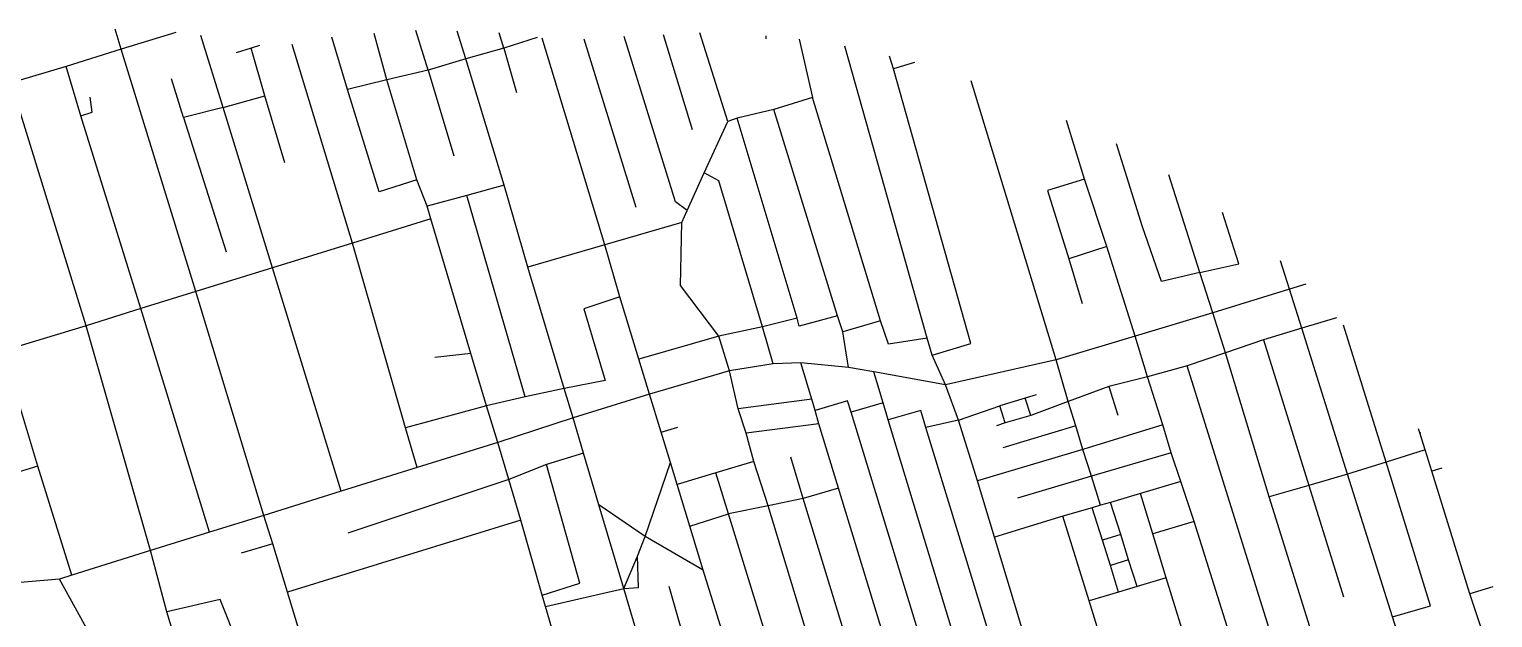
# Model space of a CAD drawing. Header units: metres. Extents: x 624640 to 628529, y 4832955 to 4835276.
# Drawn here: x 626597 to 628457, y 4834474 to 4835222 of the extents above; entities that cross this region are included whole.
import ezdxf

# ---------------------------------------------------------------- set-up
doc = ezdxf.new("R2010")
doc.units = ezdxf.units.M

msp = doc.modelspace()

# ---------------------------------------------------------------- linework, layer by layer
at = {"layer": 'ROADS'}
for points in [[(626714.2, 4835196.7), (626706.5, 4835221.9)], [(626783.5, 4835217.9), (626714.2, 4835196.7)], [(626843.8, 4835122.6), (626815.2, 4835213.9)], [(627001.6, 4835145.2), (626981.9, 4835211.8)], [(627051.6, 4835157.8), (627035.5, 4835216.4)], [(627104.1, 4835169.7), (627088.6, 4835220.3)], [(627152.2, 4835184.1), (627141, 4835219.3)], [(627200.5, 4835198), (627194.6, 4835217.3)], [(627242.7, 4835211.4), (627200.5, 4835198)], [(627328.8, 4834947.7), (627249.2, 4835210.6)], [(627302.1, 4835209.7), (627368, 4834995.7)], [(627433.3, 4834991.4), (627418.5, 4835002.6), (627353.2, 4835212.6)], [(627402.7, 4835215.4), (627439.6, 4835094.4)], [(627485.2, 4835104.8), (627449.4, 4835217.5)], [(627533.9, 4835209.9), (627533.8, 4835213.7)], [(627575.5, 4835209.4), (627592.5, 4835135.2)], [(626714.2, 4835196.7), (626644, 4835174.6)], [(626808.9, 4834888.5), (626714.2, 4835196.7)], [(626879.2, 4835197.7), (626860.3, 4835192)], [(626889.9, 4835201.3), (626879.2, 4835197.7)], [(626896.7, 4835137.3), (626879.2, 4835197.7)], [(627007.9, 4834949.9), (626931.2, 4835202.5)], [(627200.5, 4835198), (627152.2, 4835184.1)], [(627200.5, 4835198), (627216.4, 4835141.7)], [(627738.2, 4834829.1), (627633.8, 4835200.5)], [(627695.4, 4835171.7), (627690.6, 4835187.9)], [(626644, 4835174.6), (626574.3, 4835153.6)], [(626662.8, 4835111.9), (626644, 4835174.6)], [(627104.1, 4835169.7), (627051.6, 4835157.8)], [(627152.2, 4835184.1), (627104.1, 4835169.7)], [(627104.1, 4835169.7), (627136.8, 4835060.9)], [(627200.6, 4835023.7), (627152.2, 4835184.1)], [(627722.2, 4835179.8), (627695.4, 4835171.7)], [(627744.7, 4834807.4), (627793.7, 4834822.4), (627695.4, 4835171.7)], [(626669.5, 4834844.7), (626574.3, 4835153.6)], [(626793.2, 4835109.8), (626778.1, 4835158.7)], [(627051.6, 4835157.8), (627001.6, 4835145.2)], [(627089.9, 4835030.6), (627051.6, 4835157.8)], [(627902.4, 4834801.4), (627794.4, 4835156.3)], [(626662.8, 4835111.9), (626677.1, 4835116.6), (626674.8, 4835135.4)], [(626843.8, 4835122.6), (626896.7, 4835137.3)], [(626922.2, 4835052.1), (626896.7, 4835137.3)], [(627089.9, 4835030.6), (627042, 4835015.4), (627001.6, 4835145.2)], [(627592.5, 4835135.2), (627543.7, 4835120)], [(627679.2, 4834851.1), (627592.5, 4835135.2)], [(626739, 4834866.8), (626662.8, 4835111.9)], [(626843.8, 4835122.6), (626793.2, 4835109.8)], [(626906.4, 4834918.7), (626843.8, 4835122.6)], [(627543.7, 4835120), (627496.9, 4835108.8)], [(627624.6, 4834857.7), (627543.7, 4835120)], [(626793.2, 4835109.8), (626847.4, 4834938.9)], [(627455, 4835039.4), (627485.2, 4835104.8)], [(627496.9, 4835108.8), (627485.2, 4835104.8)], [(627573.1, 4834854.5), (627496.9, 4835108.8)], [(627938.5, 4835031.4), (627915.5, 4835105.9)], [(628085, 4834912.5), (628036.1, 4834901.1), (628012.2, 4834970.5), (627979, 4835076.1)], [(627433.3, 4834991.4), (627455, 4835039.4)], [(627529.1, 4834843.4), (627473.5, 4835029), (627455, 4835039.4)], [(628085, 4834912.5), (628045.7, 4835036.7)], [(627102.8, 4834997), (627089.9, 4835030.6)], [(627200.6, 4835023.7), (627153.3, 4835010.6)], [(627230.9, 4834919.5), (627200.6, 4835023.7)], [(627938.5, 4835031.4), (627891.3, 4835016.8), (627918.2, 4834929.9)], [(627966.9, 4834945.5), (627938.5, 4835031.4)], [(627153.3, 4835010.6), (627102.8, 4834997)], [(627227.4, 4834754.6), (627153.3, 4835010.6)], [(627107.4, 4834980.8), (627007.9, 4834949.9)], [(627107.4, 4834980.8), (627102.8, 4834997)], [(627158.6, 4834809.5), (627107.4, 4834980.8)], [(627426.4, 4834976.2), (627433.3, 4834991.4)], [(628085, 4834912.5), (628134.3, 4834923.6), (628113.7, 4834989.1)], [(627426.4, 4834976.2), (627328.8, 4834947.7)], [(627473.5, 4834831.5), (627424.9, 4834896), (627426.4, 4834976.2)], [(627007.9, 4834949.9), (626906.4, 4834918.7)], [(627075.2, 4834715.3), (627007.9, 4834949.9)], [(627328.8, 4834947.7), (627230.9, 4834919.5)], [(627347.6, 4834881.6), (627328.8, 4834947.7)], [(627966.9, 4834945.5), (627918.2, 4834929.9)], [(628002.9, 4834831.5), (627966.9, 4834945.5)], [(627918.2, 4834929.9), (627935.4, 4834873.1)], [(628198.8, 4834891.5), (628187.6, 4834927.3)], [(626906.4, 4834918.7), (626808.9, 4834888.5)], [(626993.7, 4834634.6), (626906.4, 4834918.7)], [(627277.2, 4834765), (627230.9, 4834919.5)], [(628101.5, 4834861.4), (628085, 4834912.5)], [(626808.9, 4834888.5), (626739, 4834866.8)], [(626895.3, 4834603.6), (626808.9, 4834888.5)], [(628198.8, 4834891.5), (628101.5, 4834861.4)], [(628219.6, 4834897.6), (628198.8, 4834891.5)], [(628214.4, 4834841.7), (628198.8, 4834891.5)], [(627347.6, 4834881.6), (627302.1, 4834866.6), (627329.2, 4834775.5), (627277.2, 4834765)], [(627372.1, 4834802.3), (627347.6, 4834881.6)], [(626739, 4834866.8), (626669.5, 4834844.7)], [(626826.4, 4834582.3), (626739, 4834866.8)], [(627573.1, 4834854.5), (627529.1, 4834843.4)], [(627624.6, 4834857.7), (627575.6, 4834844.4), (627573.1, 4834854.5)], [(627631, 4834837.1), (627624.6, 4834857.7)], [(627679.2, 4834851.1), (627631, 4834837.1)], [(627738.2, 4834829.1), (627689.4, 4834821.7), (627679.2, 4834851.1)], [(628101.5, 4834861.4), (628002.9, 4834831.5)], [(628117.5, 4834810.5), (628101.5, 4834861.4)], [(628258.4, 4834855.2), (628214.4, 4834841.7)], [(626669.5, 4834844.7), (626564.5, 4834812.9)], [(626751.2, 4834559.1), (626669.5, 4834844.7)], [(627529.1, 4834843.4), (627473.5, 4834831.5)], [(627542.5, 4834796.6), (627529.1, 4834843.4)], [(627638.6, 4834791.7), (627631, 4834837.1)], [(628214.4, 4834841.7), (628165.6, 4834827.2)], [(628272.5, 4834656.3), (628214.4, 4834841.7)], [(628321.8, 4834671.6), (628267.3, 4834845.5)], [(627473.5, 4834831.5), (627372.1, 4834802.3)], [(627487.1, 4834787.6), (627473.5, 4834831.5)], [(627744.7, 4834807.4), (627738.2, 4834829.1)], [(628002.9, 4834831.5), (627902.4, 4834801.4)], [(628018.2, 4834780), (628002.9, 4834831.5)], [(628165.6, 4834827.2), (628117.5, 4834810.5)], [(628165.6, 4834827.2), (628223.6, 4834642)], [(627158.6, 4834809.5), (627112.7, 4834804.4)], [(627178.5, 4834743.1), (627158.6, 4834809.5)], [(627385.7, 4834758.1), (627372.1, 4834802.3)], [(627542.5, 4834796.6), (627487.1, 4834787.6)], [(627577.8, 4834797.8), (627542.5, 4834796.6)], [(627591.6, 4834751.6), (627577.8, 4834797.8)], [(627638.6, 4834791.7), (627577.8, 4834797.8)], [(627761.8, 4834769.9), (627744.7, 4834807.4)], [(627902.4, 4834801.4), (627761.8, 4834769.9)], [(627917.5, 4834748.5), (627902.4, 4834801.4)], [(628117.5, 4834810.5), (628068.7, 4834793.8)], [(628173, 4834627.2), (628117.5, 4834810.5)], [(626608.1, 4834666.5), (626572.4, 4834785.2)], [(627487.1, 4834787.6), (627385.7, 4834758.1)], [(627498.3, 4834739.1), (627487.1, 4834787.6)], [(627670.8, 4834786.3), (627638.6, 4834791.7)], [(627682.5, 4834746.9), (627670.8, 4834786.3)], [(627761.8, 4834769.9), (627670.8, 4834786.3)], [(628018.2, 4834780), (627969.3, 4834767.5)], [(628068.7, 4834793.8), (628018.2, 4834780)], [(628037.7, 4834718.8), (628018.2, 4834780)], [(628181.1, 4834434.1), (628068.7, 4834793.8)], [(627277.2, 4834765), (627227.4, 4834754.6)], [(627288.3, 4834728), (627277.2, 4834765)], [(627385.7, 4834758.1), (627288.3, 4834728)], [(627400.4, 4834709.5), (627385.7, 4834758.1)], [(627778.4, 4834724.8), (627761.8, 4834769.9)], [(627969.3, 4834767.5), (627917.5, 4834748.5)], [(627969.3, 4834767.5), (627980.7, 4834731.2)], [(627178.5, 4834743.1), (627075.2, 4834715.3)], [(627227.4, 4834754.6), (627178.5, 4834743.1)], [(627192.8, 4834696.4), (627178.5, 4834743.1)], [(627591.6, 4834751.6), (627498.3, 4834739.1)], [(627508.3, 4834708.5), (627498.3, 4834739.1)], [(627596.2, 4834737.3), (627591.6, 4834751.6)], [(627641.8, 4834735), (627637.3, 4834749.3), (627596.2, 4834737.3)], [(627682.5, 4834746.9), (627641.8, 4834735)], [(627688.8, 4834725.3), (627682.5, 4834746.9)], [(627778.4, 4834724.8), (627830.7, 4834743)], [(627863.1, 4834752.7), (627830.7, 4834743)], [(627837.4, 4834721.3), (627830.7, 4834743)], [(627876.7, 4834757), (627863.1, 4834752.7)], [(627870.2, 4834730.8), (627863.1, 4834752.7)], [(627917.5, 4834748.5), (627870.2, 4834730.8)], [(627927.1, 4834717.6), (627917.5, 4834748.5)], [(627288.3, 4834728), (627192.8, 4834696.4)], [(627301.7, 4834682.8), (627288.3, 4834728)], [(627600.9, 4834720.4), (627508.3, 4834708.5)], [(627600.9, 4834720.4), (627596.2, 4834737.3)], [(627625.5, 4834638.3), (627600.9, 4834720.4)], [(627771.7, 4834309.7), (627641.8, 4834735)], [(627736.8, 4834715.6), (627730.3, 4834737.3), (627688.8, 4834725.3)], [(627811.7, 4834320.6), (627688.8, 4834725.3)], [(627778.4, 4834724.8), (627736.8, 4834715.6)], [(627802.2, 4834647.8), (627778.4, 4834724.8)], [(627837.4, 4834721.3), (627826.3, 4834717.6)], [(627870.2, 4834730.8), (627837.4, 4834721.3)], [(627090.1, 4834664.9), (627075.2, 4834715.3)], [(627400.4, 4834709.5), (627421.6, 4834715.8)], [(627412.1, 4834671), (627400.4, 4834709.5)], [(627518.1, 4834672.2), (627508.3, 4834708.5)], [(627853.4, 4834334), (627736.8, 4834715.6)], [(627927.1, 4834717.6), (627834.5, 4834689.9)], [(627936, 4834687.7), (627927.1, 4834717.6)], [(628037.7, 4834718.8), (627936, 4834687.7)], [(628048.3, 4834683.5), (628037.7, 4834718.8)], [(628364.5, 4834708.6), (628362.9, 4834713.9)], [(628364.5, 4834708.6), (628365.8, 4834709)], [(628371.1, 4834687.1), (628364.5, 4834708.6)], [(627192.8, 4834696.4), (627090.1, 4834664.9)], [(627206.7, 4834649.3), (627192.8, 4834696.4)], [(627936, 4834687.7), (627802.2, 4834647.8)], [(627947.1, 4834653.5), (627936, 4834687.7)], [(628048.3, 4834683.5), (627947.1, 4834653.5)], [(628060.9, 4834646.7), (628048.3, 4834683.5)], [(628371.1, 4834687.1), (628321.8, 4834671.6)], [(628379.8, 4834659.9), (628371.1, 4834687.1)], [(626608.1, 4834666.5), (626486.8, 4834629.6)], [(626651.4, 4834528), (626608.1, 4834666.5)], [(627090.1, 4834664.9), (626993.7, 4834634.6)], [(627254.5, 4834668.3), (627206.7, 4834649.3)], [(627249.2, 4834502.2), (627297, 4834517.7), (627254.5, 4834668.3)], [(627301.7, 4834682.8), (627254.5, 4834668.3)], [(627321.3, 4834617.4), (627301.7, 4834682.8)], [(627380, 4834577), (627412.1, 4834671)], [(627420.6, 4834642.9), (627412.1, 4834671)], [(627518.1, 4834672.2), (627470, 4834657.8)], [(627536.3, 4834616.1), (627518.1, 4834672.2)], [(627580.8, 4834625.2), (627565, 4834678)], [(628321.8, 4834671.6), (628272.5, 4834656.3)], [(628329.8, 4834474.9), (628378, 4834488.7), (628321.8, 4834671.6)], [(627206.7, 4834649.3), (627001.9, 4834581.1)], [(627221.9, 4834597.9), (627206.7, 4834649.3)], [(627470, 4834657.8), (627420.6, 4834642.9)], [(627486, 4834605.6), (627470, 4834657.8)], [(627824.1, 4834576), (627802.2, 4834647.8)], [(627947.1, 4834653.5), (627853.2, 4834625.6)], [(627958.7, 4834616.6), (627947.1, 4834653.5)], [(628060.9, 4834646.7), (628009.3, 4834631.5)], [(628077.6, 4834596.1), (628060.9, 4834646.7)], [(628272.5, 4834656.3), (628223.6, 4834642)], [(628329.8, 4834474.9), (628272.5, 4834656.3)], [(628392.6, 4834663.8), (628379.8, 4834659.9)], [(628428.1, 4834504.2), (628379.8, 4834659.9)], [(626993.7, 4834634.6), (626895.3, 4834603.6)], [(627436.6, 4834590), (627420.6, 4834642.9)], [(627625.5, 4834638.3), (627580.8, 4834625.2)], [(627730.6, 4834294.1), (627625.5, 4834638.3)], [(628009.3, 4834631.5), (627971.4, 4834620.1)], [(628025.3, 4834580.5), (628009.3, 4834631.5)], [(628223.6, 4834642), (628173, 4834627.2)], [(628223.6, 4834642), (628267.6, 4834500.1)], [(627380, 4834577), (627321.3, 4834617.4)], [(627352.9, 4834510.9), (627321.3, 4834617.4)], [(627536.3, 4834616.1), (627486, 4834605.6)], [(627580.8, 4834625.2), (627536.3, 4834616.1)], [(627600.8, 4834403.8), (627536.3, 4834616.1)], [(627687.1, 4834278.2), (627580.8, 4834625.2)], [(627948.2, 4834613.5), (627910.9, 4834602.7)], [(627958.7, 4834616.6), (627948.2, 4834613.5)], [(627961.2, 4834572.3), (627948.2, 4834613.5)], [(627971.4, 4834620.1), (627958.7, 4834616.6)], [(627984.3, 4834579.4), (627971.4, 4834620.1)], [(628229, 4834448.5), (628173, 4834627.2)], [(626895.3, 4834603.6), (626826.4, 4834582.3)], [(626906.7, 4834567.8), (626895.3, 4834603.6)], [(627221.9, 4834597.9), (626925.4, 4834506.2)], [(627249.2, 4834502.2), (627221.9, 4834597.9)], [(627436.6, 4834590), (627486, 4834605.6)], [(627552.3, 4834389.5), (627486, 4834605.6)], [(627910.9, 4834602.7), (627824.1, 4834576)], [(627944.2, 4834495.2), (627910.9, 4834602.7)], [(628077.6, 4834596.1), (628025.3, 4834580.5)], [(628133.3, 4834419.5), (628077.6, 4834596.1)], [(626826.4, 4834582.3), (626751.2, 4834559.1)], [(627370.3, 4834551.9), (627380, 4834577)], [(627453.5, 4834534.3), (627380, 4834577)], [(627453.5, 4834534.3), (627436.6, 4834590)], [(627873.5, 4834411.5), (627824.1, 4834576)], [(627984.3, 4834579.4), (627961.2, 4834572.3)], [(627971.2, 4834540.2), (627961.2, 4834572.3)], [(627994.3, 4834547.2), (627984.3, 4834579.4)], [(628042.2, 4834524.3), (628025.3, 4834580.5)], [(626751.2, 4834559.1), (626651.4, 4834528)], [(626772.1, 4834481.1), (626751.2, 4834559.1)], [(626906.7, 4834567.8), (626866.7, 4834555.9)], [(626925.4, 4834506.2), (626906.7, 4834567.8)], [(627352.9, 4834510.9), (627371.7, 4834512.2), (627370.3, 4834551.9)], [(627352.9, 4834510.9), (627370.3, 4834551.9)], [(627503.2, 4834375), (627453.5, 4834534.3)], [(627994.3, 4834547.2), (627971.2, 4834540.2)], [(627981.4, 4834506.3), (627971.2, 4834540.2)], [(628005.1, 4834513.4), (627994.3, 4834547.2)], [(626635.6, 4834522.7), (626520.7, 4834512.8)], [(626651.4, 4834528), (626635.6, 4834522.7)], [(626724.2, 4834409.4), (626681, 4834440.7), (626635.6, 4834522.7)], [(628042.2, 4834524.3), (628005.1, 4834513.4)], [(628072.9, 4834424.4), (628042.2, 4834524.3)], [(626941.6, 4834453.2), (626925.4, 4834506.2)], [(627253.3, 4834488), (627249.2, 4834502.2)], [(627253.3, 4834488), (627352.9, 4834510.9)], [(627386.4, 4834397.5), (627352.9, 4834510.9)], [(627454.3, 4834361), (627410.4, 4834513.4)], [(627981.4, 4834506.3), (627944.2, 4834495.2)], [(628005.1, 4834513.4), (627981.4, 4834506.3)], [(628457.1, 4834512.9), (628428.1, 4834504.2)], [(628442.4, 4834460.8), (628428.1, 4834504.2)], [(626863.2, 4834438.3), (626839.9, 4834496.8), (626772.1, 4834481.1)], [(626787.8, 4834429.3), (626772.1, 4834481.1)], [(627270.3, 4834430), (627253.3, 4834488)], [(627975.1, 4834394.8), (627944.2, 4834495.2)], [(628343.8, 4834430.8), (628329.8, 4834474.9)]]:
    msp.add_lwpolyline(points, dxfattribs=at)

doc.saveas('drawing.dxf')
